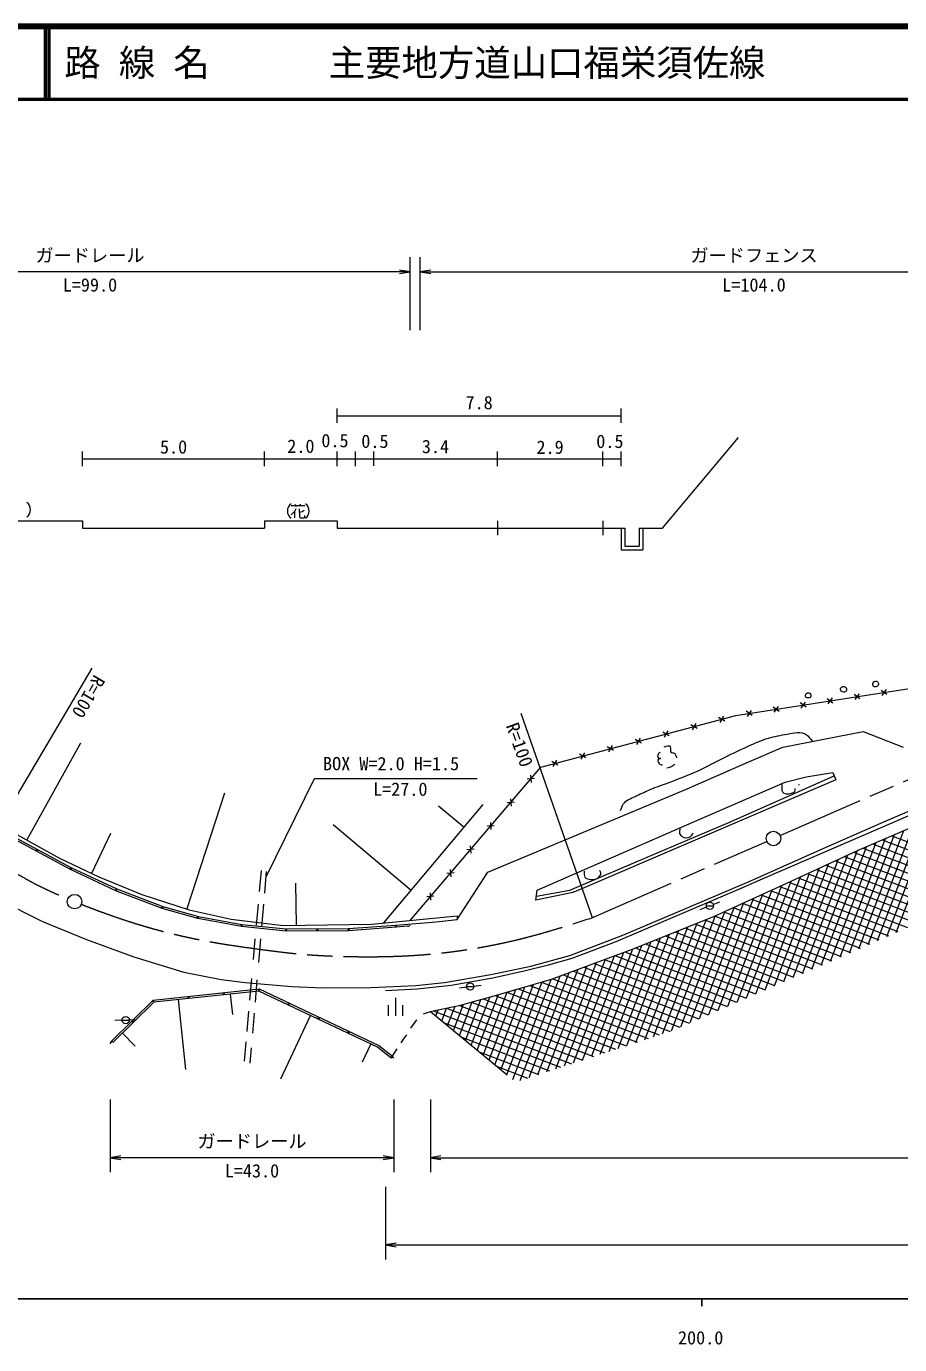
# Model space of a CAD drawing. Units: millimetres, scale not verified. Extents: x 40000 to 680000, y 20000 to 380000.
# Drawn here: x 175170 to 295189, y 198715 to 380000 of the extents above; entities that cross this region are included whole.
import ezdxf
from ezdxf.enums import TextEntityAlignment as Align

# ---------------------------------------------------------------- set-up
doc = ezdxf.new("R2010")
doc.units = ezdxf.units.MM
doc.header["$LTSCALE"] = 1000
doc.linetypes.add('CHAIN', pattern=[18.5, 12, -1.5, 3.5, -1.5])
for name, color, linetype, lineweight in [('M-BGD', 7, 'Continuous', 13), ('M-BMK', 2, 'CHAIN', 13), ('M-BMK-SRVR', 3, 'Continuous', 13), ('M-STR-HTXT', 7, 'Continuous', 13), ('M-STR-STR3', 7, 'Continuous', 13), ('M-TTL', 2, 'Continuous', 140), ('M-TTL-BAND', 7, 'Continuous', 25), ('M-TTL-LINE', 7, 'Continuous', 50)]:
    doc.layers.add(name, color=color, linetype=linetype, lineweight=lineweight)
doc.layers.add('M-TTL-TXT', color=7, linetype='Continuous')
doc.styles.add('ＭＳ ゴシック', font='')
doc.styles.get('ＭＳ ゴシック').set_extended_font_data('MS Gothic')

# ---------------------------------------------------------------- blocks, each defined once
blk = doc.blocks.new('open_arrow')
at = {"color": 0, "linetype": 'Continuous', "lineweight": -2}
blk.add_lwpolyline([(7.5, 1.25), (0, 0), (7.5, -1.25)], dxfattribs=at)

msp = doc.modelspace()

# ---------------------------------------------------------------- linework, layer by layer
at = {"layer": 'M-BGD'}
for p, q in [((272658, 285223), (298596, 289256)), ((293441, 288097), (292634, 288687)), ((293333, 288795), (292743, 287988)), ((278511, 286491), (277921, 285683)), ((282325, 286368), (281518, 286958)), ((282216, 287067), (281626, 286259)), ((286031, 286944), (285223, 287534)), ((285922, 287643), (285332, 286836)), ((289736, 287520), (288929, 288111)), ((289627, 288219), (289037, 287412)), ((245886, 278130), (272658, 285223)), ((271178, 284465), (270313, 284967)), ((270997, 285148), (270495, 284284)), ((274914, 285216), (274107, 285806)), ((274806, 285914), (274216, 285107)), ((278620, 285792), (277812, 286382)), ((263529, 282438), (262664, 282941)), ((263348, 283122), (262845, 282257)), ((267353, 283452), (266489, 283954)), ((267172, 284135), (266670, 283271)), ((279154, 280855), (290174, 283050)), ((290174, 283050), (295664, 280855)), ((182591, 281423), (175218, 268129)), ((255699, 281095), (255196, 280231)), ((259704, 281425), (258840, 281928)), ((259523, 282109), (259021, 281244)), ((252055, 279399), (251191, 279901)), ((251874, 280082), (251372, 279217)), ((255880, 280412), (255015, 280914)), ((274234, 278781), (279154, 280855)), ((227905, 257060), (245886, 278130)), ((248231, 278385), (247366, 278888)), ((248050, 279069), (247547, 278204)), ((265980, 275162), (274234, 278781)), ((282363, 276782), (285998, 277408)), ((285998, 277408), (286415, 276395)), ((245003, 276551), (244006, 276472)), ((244465, 277010), (244544, 276013)), ((266660, 270525), (279443, 276067)), ((286415, 276395), (266750, 267933)), ((271726, 270525), (286200, 276918)), ((279443, 276067), (282363, 276782)), ((281242, 275726), (281364, 275695)), ((202392, 274536), (197236, 258623)), ((238613, 263695), (265980, 275162)), ((241703, 273773), (241782, 272776)), ((293038, 270607), (303888, 275342)), ((294251, 270520), (304858, 275149)), ((224309, 256713), (237971, 273015)), ((231806, 272814), (235328, 269862)), ((242241, 273314), (241244, 273235)), ((217314, 270231), (228078, 261210)), ((238941, 270536), (239020, 269539)), ((245386, 261229), (266660, 270525)), ((261446, 266175), (271726, 270525)), ((276778, 262971), (294251, 270520)), ((285506, 267325), (293038, 270607)), ((289411, 266681), (299856, 271171)), ((292141, 254283), (298351, 270524)), ((293427, 254847), (299632, 271075)), ((294713, 255411), (300931, 271671)), ((171704, 270078), (179725, 265630)), ((181224, 264037), (171891, 269091)), ((172048, 269347), (181360, 264305)), ((186749, 268995), (184122, 263520)), ((239479, 270077), (238482, 269998)), ((286995, 252026), (293226, 268321)), ((288282, 252590), (294507, 268872)), ((289568, 253155), (295789, 269422)), ((290854, 253719), (297070, 269973)), ((294100, 268696), (310766, 262323)), ((236716, 266840), (235719, 266761)), ((236178, 267299), (236257, 266302)), ((266750, 267933), (251286, 261288)), ((274506, 262404), (285506, 267325)), ((279699, 262190), (289411, 266681)), ((283136, 250334), (289382, 266668)), ((284422, 250898), (290683, 267268)), ((285709, 251462), (291945, 267770)), ((290117, 267007), (306697, 260667)), ((291464, 267563), (308001, 261239)), ((292782, 268130), (309366, 261788)), ((179725, 265630), (185120, 263041)), ((249885, 261199), (261446, 266175)), ((279277, 248641), (285480, 264863)), ((280563, 249205), (286781, 265465)), ((281850, 249769), (288081, 266066)), ((286315, 265249), (302785, 258951)), ((287583, 265835), (304089, 259523)), ((288850, 266421), (305393, 260095)), ((187464, 261101), (181224, 264037)), ((181360, 264305), (187581, 261377)), ((185120, 263041), (191026, 260635)), ((207429, 263909), (207174, 261038)), ((207928, 260786), (208183, 263765)), ((233954, 263603), (232957, 263524)), ((233416, 264062), (233495, 263065)), ((234384, 257189), (238613, 263695)), ((273419, 261510), (276778, 262971)), ((275418, 246948), (281579, 263060)), ((276704, 247513), (282776, 263391)), ((277991, 248077), (284180, 264262)), ((281245, 262906), (297569, 256664)), ((282513, 263491), (298873, 257236)), ((283780, 264077), (300177, 257808)), ((285048, 264663), (301481, 258379)), ((193830, 258693), (187464, 261101)), ((187581, 261377), (193924, 258978)), ((212149, 262196), (212235, 256396)), ((245207, 259828), (245386, 261229)), ((245276, 260367), (249885, 261199)), ((251286, 261288), (250273, 260871)), ((256214, 254153), (273419, 261510)), ((264364, 258078), (274506, 262404)), ((269742, 257651), (279699, 262190)), ((271559, 245256), (277683, 261272)), ((272845, 245820), (278980, 261863)), ((274132, 246384), (280278, 262458)), ((277426, 261154), (293656, 254948)), ((278703, 261737), (294960, 255520)), ((279978, 262320), (296265, 256092)), ((169803, 260688), (177372, 256922)), ((191026, 260635), (197552, 258521)), ((207018, 259283), (206759, 256381)), ((207530, 256157), (207800, 259294)), ((231191, 260366), (230194, 260287)), ((230654, 260825), (230732, 259828)), ((250273, 260871), (245207, 259858)), ((267700, 243563), (273793, 259498)), ((268986, 244127), (275090, 260089)), ((269568, 259230), (270498, 259600)), ((270272, 244692), (276387, 260681)), ((273594, 259408), (289744, 253232)), ((274871, 259990), (291048, 253804)), ((276149, 260572), (292352, 254376)), ((198736, 257303), (193830, 258693)), ((193924, 258978), (198804, 257595)), ((197552, 258521), (203312, 257208)), ((198804, 257595), (204782, 256497)), ((222634, 256552), (234373, 257682)), ((234373, 257682), (234390, 257197)), ((257130, 255021), (264364, 258078)), ((258711, 253210), (269742, 257651)), ((263841, 241871), (269903, 257725)), ((265127, 242435), (271200, 258316)), ((266413, 242999), (272497, 258907)), ((268638, 258870), (267708, 258520)), ((268606, 259053), (269606, 259053)), ((269763, 257661), (285832, 251516)), ((271040, 258243), (287136, 252088)), ((272317, 258825), (288440, 252660)), ((177372, 256922), (183450, 254424)), ((204739, 256200), (198736, 257303)), ((203312, 257208), (210458, 256370)), ((210867, 255587), (204739, 256200)), ((204782, 256497), (210881, 255887)), ((210458, 256370), (222634, 256552)), ((219473, 255628), (210867, 255587)), ((210881, 255887), (219461, 255928)), ((219461, 255928), (225967, 256416)), ((225990, 256117), (219473, 255628)), ((225967, 256416), (231497, 256863)), ((227578, 256245), (225990, 256117)), ((231497, 256863), (234384, 257189)), ((258937, 240247), (264837, 255677)), ((260161, 240647), (266103, 256186)), ((261384, 241047), (267368, 256696)), ((262608, 241447), (268634, 257205)), ((265673, 256013), (281920, 249800)), ((267037, 256562), (283224, 250372)), ((268400, 257111), (284528, 250944)), ((183450, 254424), (189938, 252038)), ((206591, 254497), (206340, 251675)), ((207111, 251271), (207388, 254503)), ((249859, 252224), (257130, 255021)), ((250162, 251876), (256214, 254153)), ((255266, 239046), (261041, 254148)), ((256490, 239446), (262307, 254657)), ((257713, 239846), (263572, 255167)), ((260218, 253816), (276704, 247512)), ((261582, 254366), (278008, 248084)), ((262945, 254915), (279312, 248656)), ((264309, 255464), (280616, 249228)), ((189938, 252038), (196799, 249950)), ((244490, 250770), (249859, 252224)), ((247339, 248964), (258711, 253210)), ((250371, 237445), (256015, 252203)), ((251595, 237845), (257264, 252669)), ((252885, 238420), (258513, 253136)), ((254042, 238646), (259762, 253602)), ((256026, 252207), (272792, 245796)), ((257443, 252736), (274096, 246368)), ((258854, 253267), (275400, 246940)), ((239008, 249614), (244490, 250770)), ((243752, 250151), (246941, 250932)), ((245477, 235844), (251019, 250338)), ((246700, 236244), (252268, 250804)), ((246941, 250932), (250162, 251876)), ((247924, 236644), (253517, 251270)), ((249148, 237044), (254766, 251737)), ((251777, 250621), (268879, 244081)), ((253193, 251149), (270183, 244653)), ((254610, 251678), (271487, 245224)), ((196799, 249950), (201945, 248943)), ((201945, 248943), (205263, 248533)), ((205263, 248533), (211639, 247973)), ((206109, 249080), (205843, 246095)), ((206641, 245795), (206905, 248872)), ((228680, 248085), (232632, 248533)), ((232632, 248533), (239008, 249614)), ((233567, 248166), (239262, 249175)), ((239262, 249175), (243752, 250151)), ((239774, 246767), (247339, 248964)), ((241195, 235844), (246070, 248595)), ((242008, 235171), (247275, 248945)), ((243029, 235043), (248521, 249405)), ((244253, 235443), (249770, 249871)), ((245959, 248563), (263664, 241793)), ((247527, 249034), (264967, 242365)), ((248944, 249563), (266271, 242937)), ((250360, 250092), (267575, 243509)), ((192573, 246101), (207159, 247629)), ((207106, 247321), (192709, 245814)), ((203536, 244126), (203244, 246917)), ((223442, 239602), (207106, 247321)), ((207159, 247629), (223601, 239859)), ((211639, 247973), (215927, 247787)), ((215927, 247787), (222527, 247824)), ((222527, 247824), (228680, 248085)), ((224534, 247432), (228887, 247664)), ((228887, 247664), (233567, 248166)), ((235688, 247890), (234698, 247730)), ((234844, 245401), (239774, 246767)), ((235681, 247972), (236681, 247972)), ((236678, 248030), (237668, 248160)), ((237129, 239212), (240049, 246847)), ((237942, 238538), (241253, 247197)), ((238755, 237865), (242457, 247546)), ((239568, 237191), (243662, 247896)), ((239593, 246715), (257628, 239818)), ((240381, 236518), (244866, 248246)), ((241184, 247177), (259137, 240312)), ((242776, 247639), (260646, 240805)), ((244367, 248101), (262155, 241299)), ((186853, 240454), (192573, 246101)), ((192709, 245814), (187064, 240241)), ((197091, 236565), (196085, 246167)), ((224888, 245412), (224888, 243912)), ((225888, 246412), (225888, 243912)), ((226888, 243912), (226888, 245412)), ((230647, 244522), (234844, 245401)), ((231437, 243926), (231754, 244754)), ((232251, 243253), (232918, 244997)), ((232896, 244993), (251592, 237844)), ((233064, 242579), (234081, 245241)), ((233877, 241906), (235257, 245515)), ((234690, 241232), (236454, 245847)), ((234720, 245366), (253101, 238337)), ((235503, 240559), (237652, 246179)), ((236316, 239885), (238850, 246511)), ((236343, 245816), (254610, 238831)), ((237966, 246266), (256119, 239325)), ((188318, 243320), (187318, 243270)), ((188314, 243350), (189314, 243350)), ((189318, 243380), (190318, 243430)), ((205706, 244550), (205458, 241764)), ((206277, 241560), (206512, 244289)), ((210125, 235268), (214230, 243955)), ((228025, 242215), (228817, 243394)), ((229734, 244228), (230704, 244534)), ((230704, 244534), (241229, 235816)), ((231087, 244614), (250083, 237350)), ((232596, 242966), (248574, 236857)), ((190105, 239769), (188369, 241529)), ((227059, 240779), (227437, 241340)), ((205333, 240365), (205096, 237699)), ((205921, 237412), (206102, 239513)), ((221360, 237609), (222510, 240043)), ((225307, 238128), (223442, 239602)), ((223601, 239859), (225473, 238379)), ((225307, 238128), (226151, 239405)), ((226674, 240196), (227059, 240779)), ((234997, 240978), (247065, 236363)), ((237398, 238989), (245556, 235869)), ((239799, 237000), (244047, 235376))]:
    msp.add_line(p, q, dxfattribs=at)
for centre in [(269106, 259053), (236181, 247972), (188814, 243350)]:
    msp.add_circle(centre, 500, dxfattribs=at)
for centre, radius, start, end in [((176557, 266564), 150, 331.56513, 151.56513), ((181224, 264037), 150, 334.79888, 151.56513), ((187464, 261101), 150, 339.28312, 154.79888), ((193830, 258693), 150, 344.18081, 159.28312), ((198736, 257303), 150, 349.59229, 164.18081), ((204739, 256200), 150, 354.28941, 169.59229), ((210867, 255587), 150, 0.27154, 174.28941), ((215170, 255608), 150, 0.27154, 180.27154), ((219473, 255628), 150, 4.28915, 180.27154), ((225990, 256117), 150, 4.62415, 184.28915), ((227538, 256744), 500, 274.62415, 319.62415), ((197435, 246610), 150, 185.97925, 5.97925), ((202297, 247119), 150, 185.97925, 5.97925), ((207159, 247629), 150, 185.97925, 334.70798), ((192573, 246101), 150, 224.63035, 5.97925), ((211269, 245686), 150, 154.70798, 334.70798), ((189713, 243278), 150, 224.63035, 44.63035), ((215380, 243744), 150, 154.70798, 334.70798), ((219491, 241801), 150, 154.70798, 334.70798), ((187205, 240098), 500, 134.63035, 179.63035), ((186853, 240454), 150, 224.63035, 44.63035), ((225473, 238379), 150, 141.66666, 321.66666), ((225163, 237987), 500, 6.66666, 51.66666)]:
    msp.add_arc(centre, radius, start, end, dxfattribs=at)
for points, knots in [([(282725, 287655), (282542, 287656), (282358, 287657), (282282, 287766), (282196, 287888), (282244, 288146), (282393, 288265), (282555, 288395), (282838, 288358), (282947, 288182), (283045, 288023), (283002, 287750), (282864, 287683), (282796, 287649), (282705, 287666), (282614, 287683)], [0, 0, 0, 0, 1, 1, 1, 2, 2, 2, 3, 3, 3, 4, 4, 4, 5, 5, 5, 5]), ([(287522, 288459), (287384, 288482), (287246, 288504), (287162, 288598), (287070, 288699), (287042, 288885), (287106, 289014), (287165, 289131), (287301, 289200), (287439, 289208), (287594, 289216), (287750, 289145), (287827, 289014), (287901, 288887), (287903, 288704), (287827, 288598), (287754, 288496), (287610, 288464), (287467, 288431)], [0, 0, 0, 0, 1, 1, 1, 2, 2, 2, 3, 3, 3, 4, 4, 4, 5, 5, 5, 6, 6, 6, 6]), ([(291958, 289152), (291789, 289169), (291619, 289187), (291542, 289291), (291443, 289425), (291498, 289705), (291653, 289845), (291776, 289956), (291961, 289980), (292097, 289901), (292228, 289824), (292313, 289649), (292291, 289513), (292269, 289376), (292141, 289278), (292014, 289180)], [0, 0, 0, 0, 1, 1, 1, 2, 2, 2, 3, 3, 3, 4, 4, 4, 5, 5, 5, 5]), ([(256844, 272158), (256941, 272472), (257038, 272787), (257210, 273042), (257558, 273559), (258214, 273835), (258826, 274109), (259482, 274403), (260089, 274695), (260717, 274963), (261460, 275281), (262233, 275565), (263004, 275848), (264364, 276347), (265717, 276842), (267030, 277434), (268260, 277988), (269455, 278626), (270659, 279233), (271855, 279836), (273059, 280406), (274288, 280971), (275242, 281409), (276210, 281844), (277186, 282130), (278005, 282371), (278828, 282507), (279747, 282679), (280657, 282850), (281659, 283057), (282340, 282618), (282663, 282410), (282913, 282057), (283163, 281703)], [0, 0, 0, 0, 1, 1, 1, 2, 2, 2, 3, 3, 3, 4, 4, 4, 5, 5, 5, 6, 6, 6, 7, 7, 7, 8, 8, 8, 9, 9, 9, 10, 10, 10, 11, 11, 11, 11]), ([(262821, 280941), (263200, 281047), (263579, 281152), (263675, 280941), (263766, 280742), (263606, 280263), (263797, 280148), (263878, 280099), (264023, 280116), (264133, 280087), (264384, 280021), (264457, 279719), (264529, 279416)], [0, 0, 0, 0, 1, 1, 1, 2, 2, 2, 3, 3, 3, 4, 4, 4, 4]), ([(262242, 280178), (262152, 280101), (262063, 280024), (261998, 279904), (261906, 279733), (261865, 279476), (262059, 279385), (262152, 279342), (262301, 279337), (262303, 279325), (262305, 279311), (262150, 279289), (262059, 279233), (261842, 279101), (261979, 278783), (262150, 278623), (262280, 278502), (262428, 278471), (262577, 278440)], [0, 0, 0, 0, 1, 1, 1, 2, 2, 2, 3, 3, 3, 4, 4, 4, 5, 5, 5, 6, 6, 6, 6]), ([(263187, 278044), (263334, 278051), (263481, 278058), (263614, 278105), (263758, 278155), (263886, 278253), (264011, 278349), (264104, 278420), (264194, 278491), (264285, 278562)], [0, 0, 0, 0, 1, 1, 1, 2, 2, 2, 3, 3, 3, 3]), ([(279015, 275756), (278994, 275557), (278973, 275358), (278985, 275146), (278993, 275006), (279015, 274859), (279076, 274750), (279269, 274408), (279846, 274421), (280327, 274536), (280523, 274583), (280704, 274648), (280784, 274780), (280851, 274891), (280848, 275049), (280845, 275207)], [0, 0, 0, 0, 1, 1, 1, 2, 2, 2, 3, 3, 3, 4, 4, 4, 5, 5, 5, 5]), ([(265048, 269657), (264980, 269484), (264912, 269310), (264926, 269138), (264941, 268944), (265061, 268752), (265231, 268620), (265567, 268359), (266101, 268334), (266420, 268559), (266595, 268682), (266706, 268880), (266816, 269077)], [0, 0, 0, 0, 1, 1, 1, 2, 2, 2, 3, 3, 3, 4, 4, 4, 4]), ([(251842, 263832), (251817, 263522), (251791, 263211), (251934, 263008), (252087, 262791), (252434, 262696), (252757, 262673), (253175, 262643), (253553, 262732), (253855, 263008), (254002, 263143), (254131, 263322), (254130, 263496), (254128, 263641), (254037, 263782), (253947, 263923)], [0, 0, 0, 0, 1, 1, 1, 2, 2, 2, 3, 3, 3, 4, 4, 4, 5, 5, 5, 5])]:
    msp.add_open_spline(points, degree=3, knots=knots, dxfattribs=at)
at = {"layer": 'M-BMK'}
for p, q in [((278757, 268723), (324818, 288854)), ((252801, 257379), (276924, 267922))]:
    msp.add_line(p, q, dxfattribs=at)
for points, knots in [([(169081, 266260), (169852, 265725), (170623, 265189), (171438, 264730), (172074, 264371), (172735, 264058), (173383, 263719), (173929, 263434), (174464, 263130), (175001, 262829), (175090, 262779), (175180, 262728), (175269, 262678), (175359, 262628), (175449, 262579), (175539, 262529), (175628, 262479), (175718, 262430), (175808, 262380), (176362, 262078), (176926, 261795), (177494, 261521), (178062, 261247), (178634, 260980), (179210, 260725), (179787, 260469), (180369, 260225), (180950, 259980)], [0, 0, 0, 0, 1, 1, 1, 2, 2, 2, 3, 3, 3, 4, 4, 4, 5, 5, 5, 6, 6, 6, 7, 7, 7, 8, 8, 8, 9, 9, 9, 9]), ([(182644, 259298), (182774, 259247), (182904, 259196), (183034, 259146), (183164, 259095), (183295, 259045), (183425, 258994), (183555, 258944), (183685, 258894), (183816, 258844), (183997, 258774), (184180, 258705), (184362, 258637), (184544, 258568), (184726, 258499), (184909, 258431), (185092, 258363), (185274, 258296), (185457, 258229), (186704, 257771), (187958, 257333), (189221, 256924), (191088, 256320), (192976, 255781), (194880, 255308), (196760, 254840), (198656, 254436), (200563, 254095), (202726, 253709), (204902, 253404), (207080, 253110), (208997, 252851), (210915, 252601), (212840, 252428), (215282, 252207), (217736, 252110), (220190, 252074), (223216, 252030), (226243, 252080), (229259, 252302), (231473, 252464), (233682, 252718), (235877, 253059), (238597, 253482), (241297, 254037), (243960, 254727), (246939, 255498), (249870, 256438), (252801, 257379)], [0, 0, 0, 0, 1, 1, 1, 2, 2, 2, 3, 3, 3, 4, 4, 4, 5, 5, 5, 6, 6, 6, 7, 7, 7, 8, 8, 8, 9, 9, 9, 10, 10, 10, 11, 11, 11, 12, 12, 12, 13, 13, 13, 14, 14, 14, 15, 15, 15, 16, 16, 16, 16])]:
    msp.add_open_spline(points, degree=3, knots=knots, dxfattribs=at)
at = {"layer": 'M-BMK-SRVR'}
for centre in [(277842, 268319), (181796, 259637)]:
    msp.add_circle(centre, 1000, dxfattribs=at)
at = {"layer": 'M-STR-HTXT'}
for p, q in [((217903, 325460), (217903, 327460)), ((217903, 326460), (256903, 326460)), ((256903, 325460), (256903, 327460)), ((262612, 311012), (273059, 323462)), ((182903, 319520), (182903, 321520)), ((207903, 319520), (207903, 321520)), ((217903, 319520), (217903, 321520)), ((220403, 319520), (220403, 321520)), ((222903, 319567), (222903, 321520)), ((239903, 319520), (239903, 321520)), ((254403, 319520), (254403, 321520)), ((256903, 319520), (256903, 321520)), ((182903, 320520), (207903, 320520)), ((207903, 320520), (217903, 320520)), ((217903, 320520), (220403, 320520)), ((220403, 320520), (222903, 320520)), ((222903, 320520), (239903, 320520)), ((239903, 320520), (254403, 320520)), ((254403, 320520), (256903, 320520)), ((211566, 314100), (213425, 314100)), ((212185, 313664), (211998, 313293)), ((212059, 314292), (212190, 313974)), ((212801, 314288), (212674, 313970)), ((212679, 313660), (212687, 312612)), ((166211, 312012), (182903, 312012)), ((182903, 312012), (182903, 311012)), ((207903, 312012), (217903, 312012)), ((207903, 312012), (207903, 311012)), ((211998, 313293), (211553, 312848)), ((211998, 313293), (211998, 312420)), ((212683, 313176), (213067, 313297)), ((212687, 312612), (212748, 312477)), ((212748, 312477), (212871, 312412)), ((212871, 312412), (213303, 312412)), ((213067, 313297), (213359, 313476)), ((213303, 312412), (213434, 312473)), ((213434, 312473), (213434, 312739)), ((217903, 312012), (217903, 311012)), ((239903, 312012), (239903, 310012)), ((254403, 312012), (254403, 310012)), ((182903, 311012), (207903, 311012)), ((217903, 311012), (257403, 311012)), ((256903, 311012), (256903, 308012)), ((257403, 311012), (257403, 308512)), ((259403, 311012), (259403, 308512)), ((259403, 311012), (262612, 311012)), ((259903, 311012), (259903, 308012)), ((257403, 308512), (259403, 308512)), ((256903, 308012), (259903, 308012)), ((184171, 291730), (169107, 266239)), ((243145, 285543), (252952, 257444))]:
    msp.add_line(p, q, dxfattribs=at)
for centre, start, end in [((174485, 313530), 306.86978, 53.13007), ((212297, 313353), 126.86993, 233.13022), ((212797, 313353), 306.86978, 53.13007)]:
    msp.add_arc(centre, 1250, start, end, dxfattribs=at)
at = {"layer": 'M-STR-STR3'}
for p, q in [((227919, 338244), (227919, 348244)), ((229312, 338244), (229312, 348244)), ((227919, 346244), (139916, 346244)), ((229312, 346244), (321048, 346244)), ((208121, 263034), (214775, 276576)), ((214775, 276576), (237113, 276576)), ((186705, 232420), (186705, 222420)), ((225660, 232420), (225660, 222420)), ((230704, 232420), (230704, 222420)), ((225660, 224420), (186705, 224420)), ((230704, 224420), (408360, 224420)), ((224534, 220420), (224534, 210420)), ((224534, 212420), (551000, 212420))]:
    msp.add_line(p, q, dxfattribs=at)
at = {"layer": 'M-TTL'}
msp.add_line((680000, 380000), (40000, 380000), dxfattribs=at)
at = {"layer": 'M-TTL-BAND'}
for p, q in [((40000, 205000), (579000, 205000)), ((268000, 205000), (268000, 204000))]:
    msp.add_line(p, q, dxfattribs=at)
at = {"layer": 'M-TTL-LINE'}
for p, q in [((177750, 380000), (177750, 370000)), ((178250, 380000), (178250, 370000)), ((40000, 370000), (680000, 370000))]:
    msp.add_line(p, q, dxfattribs=at)

# ---------------------------------------------------------------- block references
at = {"layer": 'M-STR-STR3', "xscale": 193, "yscale": 193, "rotation": 180}
for p in [(227919, 346244), (225660, 224420)]:
    msp.add_blockref('open_arrow', p, dxfattribs=at)
at = {"layer": 'M-STR-STR3', "xscale": 193, "yscale": 193}
for p in [(229312, 346244), (186705, 224420), (230704, 224420), (224534, 212420)]:
    msp.add_blockref('open_arrow', p, dxfattribs=at)

# ---------------------------------------------------------------- texts
at = {"layer": 'M-STR-HTXT', "style": 'ＭＳ ゴシック'}
for s, p in [('7.8', (235528, 328262)), ('5.0', (193528, 322169)), ('2.0', (211028, 322266)), ('0.5', (215713, 323038)), ('0.5', (221202, 322946)), ('3.4', (229528, 322222)), ('2.9', (245278, 322126)), ('0.5', (253499, 322936))]:
    msp.add_text(s, height=1833, dxfattribs=at).set_placement(p, align=Align.MIDDLE_LEFT)
for rotation, p in [(239.439, (185292, 290502)), (289.714, (241900, 284147))]:
    msp.add_text('R=100', height=1833, rotation=rotation, dxfattribs=at).set_placement(p, align=Align.MIDDLE_LEFT)
at = {"layer": 'M-STR-STR3', "style": 'ＭＳ ゴシック'}
for s, p in [('ガードレール', (176417, 347040)), ('ガードフェンス', (266430, 347040)), ('L=99.0', (180167, 342982)), ('L=104.0', (270805, 342982)), ('BOX W=2.0 H=1.5', (215944, 277150)), ('L=27.0', (222819, 273637)), ('ガードレール', (198682, 225216)), ('L=43.0', (202432, 221157))]:
    msp.add_text(s, height=1833, dxfattribs=at).set_placement(p, align=Align.BOTTOM_LEFT)
at = {"layer": 'M-TTL-BAND', "style": 'ＭＳ ゴシック'}
msp.add_text('200.0', height=1833, dxfattribs=at).set_placement((267844, 198195), align=Align.BOTTOM_CENTER)
at = {"layer": 'M-TTL-TXT', "style": 'ＭＳ ゴシック'}
for s, p in [('路 線 名', (180380, 375000)), ('主要地方道山口福栄須佐線', (216734, 375000))]:
    msp.add_text(s, height=3666, dxfattribs=at).set_placement(p, align=Align.MIDDLE_LEFT)

doc.saveas('drawing.dxf')
